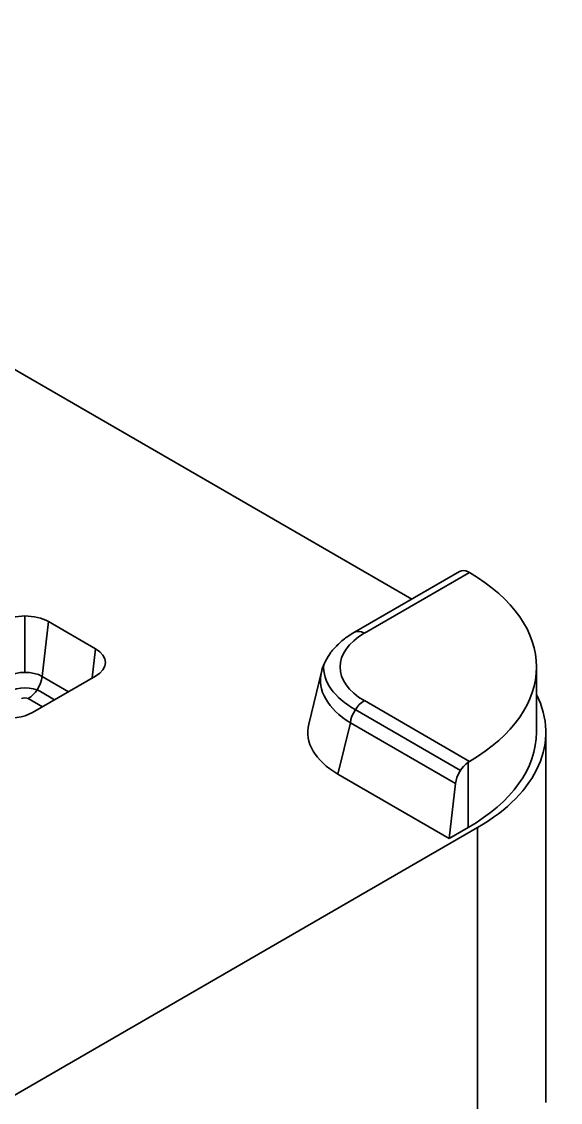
# Model space of a CAD drawing. Header units: millimetres. Extents: x 407 to 1497, y 463 to 1487.
# Drawn here: x 1415.7 to 1496.6, y 684.2 to 846.4 of the extents above; entities that cross this region are included whole.
import ezdxf

# ---------------------------------------------------------------- set-up
doc = ezdxf.new("R2010")
doc.units = ezdxf.units.MM
doc.layers.add('1', color=7, linetype='Continuous', true_color=0xffffff)

msp = doc.modelspace()

# ---------------------------------------------------------------- linework, layer by layer
at = {"layer": '1', "color": 7, "linetype": 'Continuous', "lineweight": 35}
for p, q in [((1324.271, 846.351), (1474.312, 759.725)), ((1481.47, 763.856), (1465.683, 754.741)), ((1482.97, 763.707), (1467.183, 754.592)), ((1416.232, 748.733), (1416.232, 757.187)), ((1419.768, 756.341), (1418.832, 748.112)), ((1426.839, 752.259), (1419.768, 756.341)), ((1426.839, 752.259), (1426.342, 747.89)), ((1493.014, 739.741), (1493.014, 749.539)), ((1417.362, 742.705), (1426.839, 748.176)), ((1418.832, 748.112), (1422.779, 745.833)), ((1460.741, 748.784), (1458.837, 740.963)), ((1418.567, 745.86), (1420.696, 744.63)), ((1418.852, 743.565), (1416.731, 744.79)), ((1467.183, 744.485), (1482.97, 735.371)), ((1465.828, 743.138), (1481.616, 734.023)), ((1465.082, 741.164), (1463.21, 733.475)), ((1480.87, 732.049), (1465.082, 741.164)), ((1494.428, 684.219), (1494.428, 739.741)), ((1482.762, 725.452), (1482.762, 735.238)), ((1463.21, 733.475), (1479.934, 723.819)), ((1479.934, 723.819), (1480.87, 732.049)), ((1484.177, 725.452), (1335.684, 639.72)), ((1479.934, 723.819), (1482.762, 725.452)), ((1484.177, 725.452), (1484.177, 669.93))]:
    msp.add_line(p, q, dxfattribs=at)
for centre, major_axis, ratio, start_param, end_param in [((1482.97, 761.258), (-1.5, 2.598), 0.5773503, 5.596062, 6.2831696), ((1458.014, 749.539), (-35, 0), 0.5773503, 2.3646046, 3.9185807), ((1416.232, 754.3), (-5, 0), 0.5773503, 3.9269908, 5.4977871), ((1476.281, 749.539), (12.745, 0), 0.5662737, 2.3658797, 3.9173056), ((1467.183, 752.143), (1.5, -2.598), 0.5773503, 2.3561945, 3.1417725), ((1423.303, 750.218), (-5, 0), 0.5773503, 2.3561945, 3.9269908), ((1476.878, 749.539), (15.803, 0), 0.5662737, 3.1029746, 3.9382107), ((1416.232, 746.611), (3.676, 0), 0.5773503, 0.7853982, 2.3561945), ((1416.731, 747.24), (1.5, 2.598), 0.5773503, 3.9269908, 5.3581608), ((1476.281, 747.089), (-15.682, 0.707), 0.5696877, 6.1709142, 7.0845829), ((1416.232, 744.502), (3.314, 0), 0.5773503, 0.7889712, 2.3526215), ((1416.232, 744.502), (-0.706, 0), 0.5773503, 3.9269908, 5.4977871), ((1467.183, 742.036), (1.5, 2.598), 0.5773503, 0.7853982, 2.2165682), ((1459.428, 739.741), (-35, 0), 0.5773503, 2.3561945, 3.4268149), ((1413.827, 744.747), (-5, 0), 0.5773503, 1.2616119, 2.3561945), ((1474.492, 739.741), (15.803, 0), 0.5662737, 3.0046309, 3.9173056), ((1458.014, 739.741), (35, 0), 0.5773503, 5.4977871, 6.2831853), ((1482.97, 732.921), (1.5, 2.598), 0.5773503, 0.883673, 2.2165682)]:
    msp.add_ellipse(centre, major_axis=major_axis, ratio=ratio, start_param=start_param, end_param=end_param, dxfattribs=at)
for points in [[(1482.762, 763.816), (1482.832, 763.783), (1482.901, 763.747), (1482.97, 763.707)], [(1482.97, 735.371), (1482.9, 735.33), (1482.831, 735.286), (1482.762, 735.238)]]:
    msp.add_open_spline(points, degree=3, dxfattribs=at)
msp.add_open_spline([(1465.683, 754.741), (1465.369, 754.561), (1464.508, 754.019), (1463.291, 753.046), (1462.144, 751.785), (1461.334, 750.464), (1460.875, 749.452), (1460.78, 748.88), (1460.768, 748.79)], degree=3, knots=[0, 0, 0, 0, 0.1266858, 0.3617392, 0.5707951, 0.7712038, 0.9643063, 1, 1, 1, 1], dxfattribs=at)

doc.saveas('drawing.dxf')
